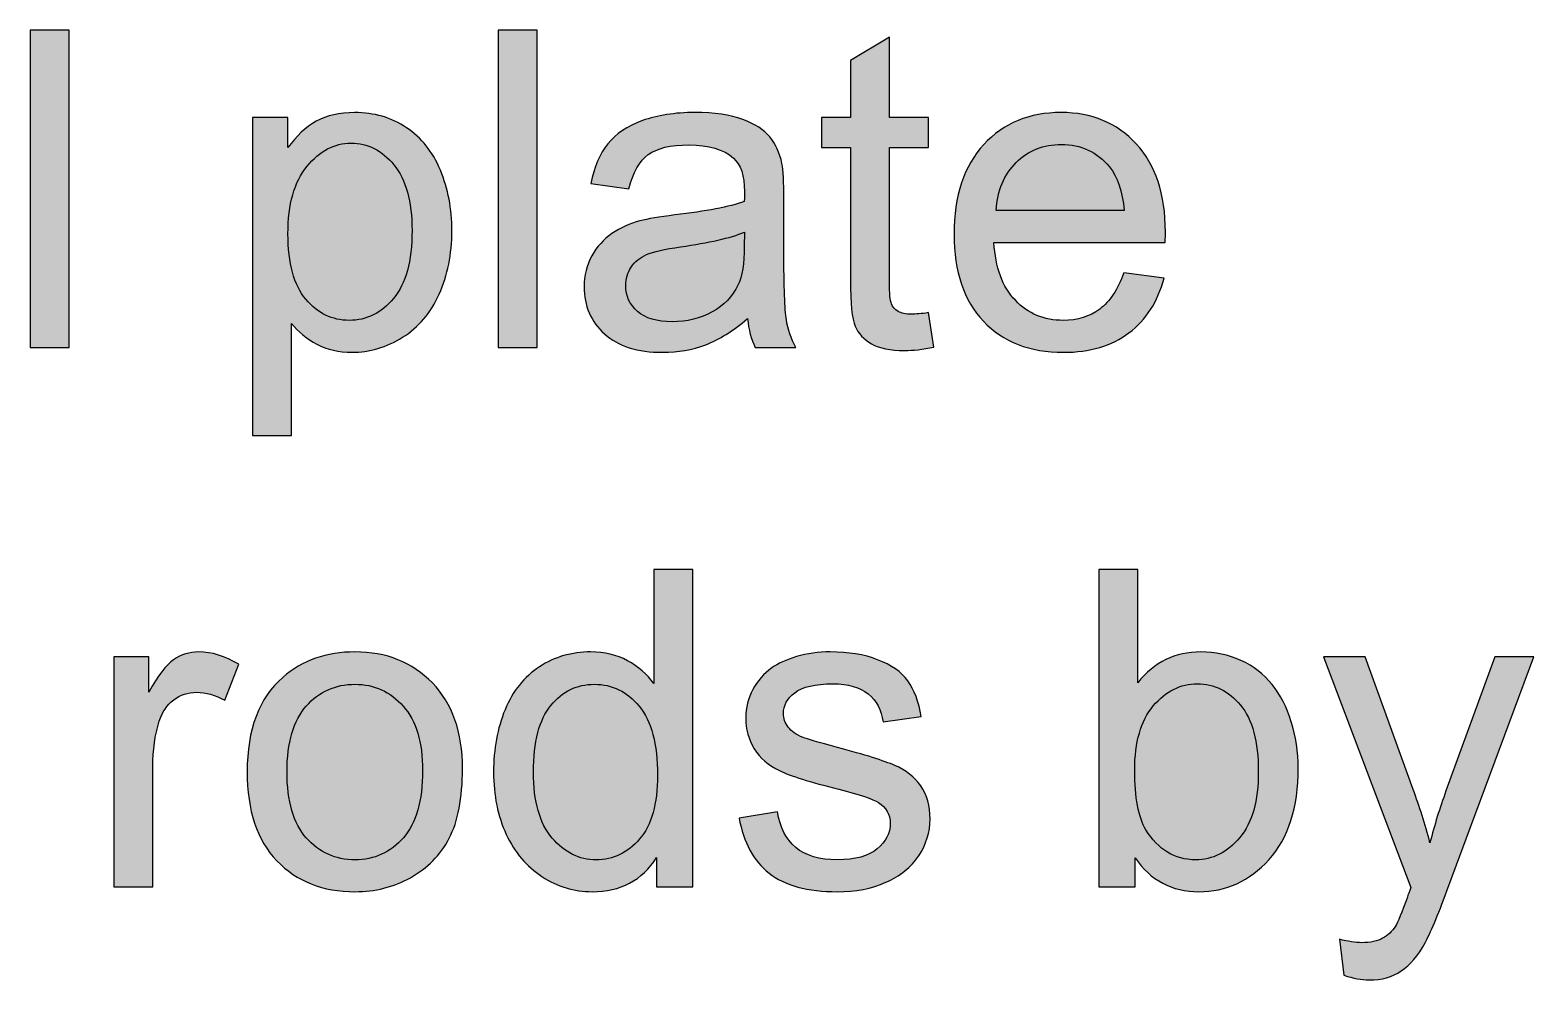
# Model space of a CAD drawing. Header units: inches. Extents: x -12.6 to 12.6, y -17.1 to 17.1.
# Drawn here: x 1.84 to 7.53, y -11.08 to -7.49 of the extents above; entities that cross this region are included whole.
import ezdxf

# ---------------------------------------------------------------- set-up
doc = ezdxf.new("R2010")
doc.units = ezdxf.units.IN
doc.header["$MEASUREMENT"] = 0
doc.layers.add('Layer 1', color=7, linetype='Continuous')

msp = doc.modelspace()

# ---------------------------------------------------------------- hatches: boundary and pattern name
at = {"layer": 'Layer 1', "true_color": 0x000000}
h = msp.add_hatch(color=18, dxfattribs=at)
edge = h.paths.add_edge_path()
edge.add_spline(control_points=[(1.8405, -8.6908), (1.8405, -8.6908), (1.8405, -7.4906), (1.8405, -7.4906), (1.8405, -7.4906), (1.988, -7.4906), (1.988, -7.4906), (1.988, -7.4906), (1.988, -8.6908), (1.988, -8.6908), (1.988, -8.6908), (1.8405, -8.6908), (1.8405, -8.6908)], knot_values=[0, 0, 0, 0, 0.25, 0.25, 0.25, 0.5, 0.5, 0.5, 0.75, 0.75, 0.75, 1, 1, 1, 1], degree=3, periodic=1)
h = msp.add_hatch(color=18, dxfattribs=at)
edge = h.paths.add_edge_path()
edge.add_spline(control_points=[(3.611, -8.6908), (3.611, -8.6908), (3.611, -7.4906), (3.611, -7.4906), (3.611, -7.4906), (3.7585, -7.4906), (3.7585, -7.4906), (3.7585, -7.4906), (3.7585, -8.6908), (3.7585, -8.6908), (3.7585, -8.6908), (3.611, -8.6908), (3.611, -8.6908)], knot_values=[0, 0, 0, 0, 0.25, 0.25, 0.25, 0.5, 0.5, 0.5, 0.75, 0.75, 0.75, 1, 1, 1, 1], degree=3, periodic=1)
h = msp.add_hatch(color=18, dxfattribs=at)
edge = h.paths.add_edge_path()
edge.add_spline(control_points=[(5.2392, -8.5593), (5.2392, -8.5593), (5.2594, -8.6894), (5.2594, -8.6894), (5.218, -8.6981), (5.1809, -8.7026), (5.1484, -8.7026), (5.0951, -8.7026), (5.0537, -8.6942), (5.0241, -8.6772), (4.9948, -8.6601), (4.9741, -8.638), (4.9621, -8.6104), (4.9501, -8.5827), (4.9442, -8.5246), (4.9442, -8.436), (4.9442, -8.436), (4.9442, -7.9348), (4.9442, -7.9348), (4.9442, -7.9348), (4.8353, -7.9348), (4.8353, -7.9348), (4.8353, -7.9348), (4.8353, -7.8208), (4.8353, -7.8208), (4.8353, -7.8208), (4.9442, -7.8208), (4.9442, -7.8208), (4.9442, -7.8208), (4.9442, -7.6057), (4.9442, -7.6057), (4.9442, -7.6057), (5.0917, -7.5171), (5.0917, -7.5171), (5.0917, -7.5171), (5.0917, -7.8208), (5.0917, -7.8208), (5.0917, -7.8208), (5.2392, -7.8208), (5.2392, -7.8208), (5.2392, -7.8208), (5.2392, -7.9348), (5.2392, -7.9348), (5.2392, -7.9348), (5.0917, -7.9348), (5.0917, -7.9348), (5.0917, -7.9348), (5.0917, -8.4444), (5.0917, -8.4444), (5.0917, -8.4866), (5.0942, -8.5137), (5.0996, -8.5257), (5.1046, -8.5377), (5.113, -8.5472), (5.1247, -8.5545), (5.1364, -8.5615), (5.1532, -8.5651), (5.175, -8.5651), (5.1912, -8.5651), (5.2127, -8.5632), (5.2392, -8.5593)], knot_values=[0, 0, 0, 0, 0.05, 0.05, 0.05, 0.1, 0.1, 0.1, 0.15, 0.15, 0.15, 0.2, 0.2, 0.2, 0.25, 0.25, 0.25, 0.3, 0.3, 0.3, 0.35, 0.35, 0.35, 0.4, 0.4, 0.4, 0.45, 0.45, 0.45, 0.5, 0.5, 0.5, 0.55, 0.55, 0.55, 0.6, 0.6, 0.6, 0.65, 0.65, 0.65, 0.7, 0.7, 0.7, 0.75, 0.75, 0.75, 0.8, 0.8, 0.8, 0.85, 0.85, 0.85, 0.9, 0.9, 0.9, 0.95, 0.95, 0.95, 1, 1, 1, 1], degree=3, periodic=1)
h = msp.add_hatch(color=18, dxfattribs=at)
edge = h.paths.add_edge_path()
edge.add_spline(control_points=[(2.682, -9.0244), (2.682, -9.0244), (2.682, -7.8208), (2.682, -7.8208), (2.682, -7.8208), (2.8161, -7.8208), (2.8161, -7.8208), (2.8161, -7.8208), (2.8161, -7.9351), (2.8161, -7.9351), (2.8477, -7.891), (2.8835, -7.8577), (2.9234, -7.8356), (2.9631, -7.8136), (3.0114, -7.8024), (3.0681, -7.8024), (3.1425, -7.8024), (3.2078, -7.8214), (3.2646, -7.8597), (3.3213, -7.8977), (3.364, -7.9516), (3.3931, -8.0209), (3.4218, -8.0904), (3.4364, -8.1664), (3.4364, -8.2494), (3.4364, -8.338), (3.4204, -8.4179), (3.3886, -8.4891), (3.3567, -8.5601), (3.3104, -8.6146), (3.2495, -8.6526), (3.1888, -8.6903), (3.1249, -8.7093), (3.0578, -8.7093), (3.0086, -8.7093), (2.9645, -8.6989), (2.9257, -8.6783), (2.8865, -8.6576), (2.8547, -8.6316), (2.8295, -8.6), (2.8295, -8.6), (2.8295, -9.0244), (2.8295, -9.0244), (2.8295, -9.0244), (2.682, -9.0244), (2.682, -9.0244)], knot_values=[0, 0, 0, 0, 0.066667, 0.066667, 0.066667, 0.133333, 0.133333, 0.133333, 0.2, 0.2, 0.2, 0.266667, 0.266667, 0.266667, 0.333333, 0.333333, 0.333333, 0.4, 0.4, 0.4, 0.466667, 0.466667, 0.466667, 0.533333, 0.533333, 0.533333, 0.6, 0.6, 0.6, 0.666667, 0.666667, 0.666667, 0.733333, 0.733333, 0.733333, 0.8, 0.8, 0.8, 0.866667, 0.866667, 0.866667, 0.933333, 0.933333, 0.933333, 1, 1, 1, 1], degree=3, periodic=1)
h = msp.add_hatch(color=18, dxfattribs=at)
edge = h.paths.add_edge_path()
edge.add_spline(control_points=[(4.555, -8.5819), (4.5003, -8.6285), (4.4475, -8.6612), (4.3969, -8.6805), (4.3463, -8.6998), (4.2921, -8.7093), (4.234, -8.7093), (4.1385, -8.7093), (4.065, -8.6861), (4.0136, -8.6394), (3.9622, -8.5931), (3.9365, -8.5335), (3.9365, -8.4612), (3.9365, -8.4187), (3.9463, -8.3799), (3.9655, -8.3447), (3.9851, -8.3095), (4.0105, -8.2815), (4.0418, -8.2603), (4.0734, -8.2391), (4.1086, -8.2229), (4.148, -8.212), (4.177, -8.2044), (4.2209, -8.1972), (4.2793, -8.1899), (4.3983, -8.1759), (4.4863, -8.1589), (4.5425, -8.1393), (4.543, -8.1192), (4.5433, -8.1064), (4.5433, -8.1011), (4.5433, -8.0413), (4.5293, -7.9991), (4.5014, -7.9745), (4.4637, -7.9413), (4.4075, -7.9248), (4.3332, -7.9248), (4.2636, -7.9248), (4.2122, -7.9371), (4.1793, -7.9614), (4.146, -7.9857), (4.1217, -8.0287), (4.1058, -8.0907), (4.1058, -8.0907), (3.9616, -8.0706), (3.9616, -8.0706), (3.9747, -8.0089), (3.9963, -7.9589), (4.0264, -7.9209), (4.0566, -7.8829), (4.1002, -7.8538), (4.1572, -7.8331), (4.2139, -7.8127), (4.2801, -7.8024), (4.355, -7.8024), (4.4293, -7.8024), (4.4899, -7.8111), (4.5366, -7.8287), (4.583, -7.8463), (4.6173, -7.8681), (4.6391, -7.8946), (4.6609, -7.9211), (4.6763, -7.9547), (4.6852, -7.9952), (4.69, -8.0203), (4.6925, -8.0656), (4.6925, -8.1307), (4.6925, -8.1307), (4.6925, -8.3262), (4.6925, -8.3262), (4.6925, -8.4629), (4.6956, -8.5492), (4.7017, -8.5858), (4.7076, -8.6224), (4.7199, -8.6573), (4.7378, -8.6908), (4.7378, -8.6908), (4.5835, -8.6908), (4.5835, -8.6908), (4.5687, -8.6598), (4.5592, -8.6235), (4.555, -8.5819)], knot_values=[0, 0, 0, 0, 0.037037, 0.037037, 0.037037, 0.074074, 0.074074, 0.074074, 0.111111, 0.111111, 0.111111, 0.148148, 0.148148, 0.148148, 0.185185, 0.185185, 0.185185, 0.222222, 0.222222, 0.222222, 0.259259, 0.259259, 0.259259, 0.296296, 0.296296, 0.296296, 0.333333, 0.333333, 0.333333, 0.37037, 0.37037, 0.37037, 0.407407, 0.407407, 0.407407, 0.444444, 0.444444, 0.444444, 0.481481, 0.481481, 0.481481, 0.518519, 0.518519, 0.518519, 0.555556, 0.555556, 0.555556, 0.592593, 0.592593, 0.592593, 0.62963, 0.62963, 0.62963, 0.666667, 0.666667, 0.666667, 0.703704, 0.703704, 0.703704, 0.740741, 0.740741, 0.740741, 0.777778, 0.777778, 0.777778, 0.814815, 0.814815, 0.814815, 0.851852, 0.851852, 0.851852, 0.888889, 0.888889, 0.888889, 0.925926, 0.925926, 0.925926, 0.962963, 0.962963, 0.962963, 1, 1, 1, 1], degree=3, periodic=1)
h = msp.add_hatch(color=18, dxfattribs=at)
edge = h.paths.add_edge_path()
edge.add_spline(control_points=[(5.9782, -8.4092), (5.9782, -8.4092), (6.1308, -8.4293), (6.1308, -8.4293), (6.107, -8.5179), (6.0626, -8.5869), (5.9978, -8.6358), (5.933, -8.6847), (5.8503, -8.7093), (5.7494, -8.7093), (5.6226, -8.7093), (5.522, -8.6702), (5.4477, -8.5919), (5.3734, -8.514), (5.3362, -8.4042), (5.3362, -8.2631), (5.3362, -8.1173), (5.3736, -8.0038), (5.4488, -7.9234), (5.5239, -7.8426), (5.6214, -7.8024), (5.7413, -7.8024), (5.8573, -7.8024), (5.952, -7.8418), (6.0254, -7.9209), (6.0989, -7.9999), (6.1358, -8.1111), (6.1358, -8.2544), (6.1358, -8.2631), (6.1355, -8.2762), (6.135, -8.2936), (6.135, -8.2936), (5.4871, -8.2936), (5.4871, -8.2936), (5.4927, -8.3888), (5.5195, -8.462), (5.5681, -8.5126), (5.6164, -8.5632), (5.677, -8.5886), (5.7494, -8.5886), (5.8033, -8.5886), (5.8494, -8.5743), (5.8874, -8.5458), (5.9257, -8.5173), (5.9559, -8.4718), (5.9782, -8.4092)], knot_values=[0, 0, 0, 0, 0.066667, 0.066667, 0.066667, 0.133333, 0.133333, 0.133333, 0.2, 0.2, 0.2, 0.266667, 0.266667, 0.266667, 0.333333, 0.333333, 0.333333, 0.4, 0.4, 0.4, 0.466667, 0.466667, 0.466667, 0.533333, 0.533333, 0.533333, 0.6, 0.6, 0.6, 0.666667, 0.666667, 0.666667, 0.733333, 0.733333, 0.733333, 0.8, 0.8, 0.8, 0.866667, 0.866667, 0.866667, 0.933333, 0.933333, 0.933333, 1, 1, 1, 1], degree=3, periodic=1)
h = msp.add_hatch(color=18, dxfattribs=at)
edge = h.paths.add_edge_path()
edge.add_spline(control_points=[(2.8161, -8.2611), (2.8161, -8.3726), (2.8388, -8.455), (2.8837, -8.5084), (2.929, -8.5618), (2.9838, -8.5886), (3.048, -8.5886), (3.1134, -8.5886), (3.1693, -8.5609), (3.2157, -8.5056), (3.2623, -8.4503), (3.2855, -8.3648), (3.2855, -8.2489), (3.2855, -8.1382), (3.2629, -8.0555), (3.2173, -8.0005), (3.1718, -7.9454), (3.1176, -7.9181), (3.0545, -7.9181), (2.9919, -7.9181), (2.9366, -7.9474), (2.8885, -8.0058), (2.8402, -8.0645), (2.8161, -8.1494), (2.8161, -8.2611)], knot_values=[0, 0, 0, 0, 0.125, 0.125, 0.125, 0.25, 0.25, 0.25, 0.375, 0.375, 0.375, 0.5, 0.5, 0.5, 0.625, 0.625, 0.625, 0.75, 0.75, 0.75, 0.875, 0.875, 0.875, 1, 1, 1, 1], degree=3, periodic=1)
h = msp.add_hatch(color=18, dxfattribs=at)
edge = h.paths.add_edge_path()
edge.add_spline(control_points=[(5.4954, -8.1729), (5.4954, -8.1729), (5.9799, -8.1729), (5.9799, -8.1729), (5.9735, -8.0997), (5.9548, -8.0449), (5.9243, -8.0083), (5.8776, -7.9516), (5.8167, -7.9231), (5.7421, -7.9231), (5.6745, -7.9231), (5.6178, -7.9457), (5.5717, -7.991), (5.5259, -8.0362), (5.5005, -8.0969), (5.4954, -8.1729)], knot_values=[0, 0, 0, 0, 0.2, 0.2, 0.2, 0.4, 0.4, 0.4, 0.6, 0.6, 0.6, 0.8, 0.8, 0.8, 1, 1, 1, 1], degree=3, periodic=1)
h = msp.add_hatch(color=18, dxfattribs=at)
edge = h.paths.add_edge_path()
edge.add_spline(control_points=[(4.5433, -8.255), (4.4897, -8.2768), (4.4092, -8.2952), (4.3019, -8.3103), (4.241, -8.319), (4.198, -8.3288), (4.1728, -8.3397), (4.1477, -8.3506), (4.1284, -8.3665), (4.1147, -8.3871), (4.101, -8.4081), (4.094, -8.4313), (4.094, -8.457), (4.094, -8.4958), (4.1089, -8.5285), (4.1387, -8.5545), (4.1686, -8.5805), (4.2122, -8.5936), (4.2695, -8.5936), (4.3262, -8.5936), (4.3768, -8.5813), (4.4212, -8.5565), (4.4654, -8.5319), (4.498, -8.4981), (4.5187, -8.4553), (4.5346, -8.4221), (4.5425, -8.3732), (4.5425, -8.3086), (4.5425, -8.3086), (4.5433, -8.255), (4.5433, -8.255)], knot_values=[0, 0, 0, 0, 0.1, 0.1, 0.1, 0.2, 0.2, 0.2, 0.3, 0.3, 0.3, 0.4, 0.4, 0.4, 0.5, 0.5, 0.5, 0.6, 0.6, 0.6, 0.7, 0.7, 0.7, 0.8, 0.8, 0.8, 0.9, 0.9, 0.9, 1, 1, 1, 1], degree=3, periodic=1)
h = msp.add_hatch(color=18, dxfattribs=at)
edge = h.paths.add_edge_path()
edge.add_spline(control_points=[(4.211, -10.7308), (4.211, -10.7308), (4.211, -10.6205), (4.211, -10.6205), (4.1559, -10.7063), (4.0749, -10.7493), (3.9679, -10.7493), (3.8986, -10.7493), (3.8349, -10.7303), (3.7771, -10.692), (3.719, -10.654), (3.674, -10.6006), (3.6419, -10.5325), (3.61, -10.464), (3.5941, -10.3855), (3.5941, -10.2967), (3.5941, -10.2101), (3.6086, -10.1316), (3.6374, -10.0609), (3.6664, -9.9905), (3.7098, -9.9363), (3.7676, -9.8988), (3.8251, -9.8611), (3.89, -9.8424), (3.9612, -9.8424), (4.0137, -9.8424), (4.0604, -9.8536), (4.1012, -9.8756), (4.142, -9.8977), (4.1752, -9.9268), (4.2009, -9.9623), (4.2009, -9.9623), (4.2009, -9.5306), (4.2009, -9.5306), (4.2009, -9.5306), (4.3484, -9.5306), (4.3484, -9.5306), (4.3484, -9.5306), (4.3484, -10.7308), (4.3484, -10.7308), (4.3484, -10.7308), (4.211, -10.7308), (4.211, -10.7308)], knot_values=[0, 0, 0, 0, 0.071429, 0.071429, 0.071429, 0.142857, 0.142857, 0.142857, 0.214286, 0.214286, 0.214286, 0.285714, 0.285714, 0.285714, 0.357143, 0.357143, 0.357143, 0.428571, 0.428571, 0.428571, 0.5, 0.5, 0.5, 0.571429, 0.571429, 0.571429, 0.642857, 0.642857, 0.642857, 0.714286, 0.714286, 0.714286, 0.785714, 0.785714, 0.785714, 0.857143, 0.857143, 0.857143, 0.928571, 0.928571, 0.928571, 1, 1, 1, 1], degree=3, periodic=1)
h = msp.add_hatch(color=18, dxfattribs=at)
edge = h.paths.add_edge_path()
edge.add_spline(control_points=[(6.0214, -10.7308), (6.0214, -10.7308), (5.8839, -10.7308), (5.8839, -10.7308), (5.8839, -10.7308), (5.8839, -9.5306), (5.8839, -9.5306), (5.8839, -9.5306), (6.0314, -9.5306), (6.0314, -9.5306), (6.0314, -9.5306), (6.0314, -9.9589), (6.0314, -9.9589), (6.0938, -9.8812), (6.1731, -9.8424), (6.2698, -9.8424), (6.3231, -9.8424), (6.374, -9.853), (6.4218, -9.8745), (6.4695, -9.896), (6.5086, -9.9265), (6.5396, -9.9653), (6.5704, -10.0044), (6.5947, -10.0514), (6.612, -10.1064), (6.6296, -10.1612), (6.6383, -10.2201), (6.6383, -10.2827), (6.6383, -10.4313), (6.6014, -10.5464), (6.5279, -10.6275), (6.4542, -10.7088), (6.3659, -10.7493), (6.2628, -10.7493), (6.1602, -10.7493), (6.0798, -10.7065), (6.0214, -10.6213), (6.0214, -10.6213), (6.0214, -10.7308), (6.0214, -10.7308)], knot_values=[0, 0, 0, 0, 0.076923, 0.076923, 0.076923, 0.153846, 0.153846, 0.153846, 0.230769, 0.230769, 0.230769, 0.307692, 0.307692, 0.307692, 0.384615, 0.384615, 0.384615, 0.461538, 0.461538, 0.461538, 0.538462, 0.538462, 0.538462, 0.615385, 0.615385, 0.615385, 0.692308, 0.692308, 0.692308, 0.769231, 0.769231, 0.769231, 0.846154, 0.846154, 0.846154, 0.923077, 0.923077, 0.923077, 1, 1, 1, 1], degree=3, periodic=1)
h = msp.add_hatch(color=18, dxfattribs=at)
edge = h.paths.add_edge_path()
edge.add_spline(control_points=[(2.1572, -10.7308), (2.1572, -10.7308), (2.1572, -9.8608), (2.1572, -9.8608), (2.1572, -9.8608), (2.2896, -9.8608), (2.2896, -9.8608), (2.2896, -9.8608), (2.2896, -9.9941), (2.2896, -9.9941), (2.3234, -9.9324), (2.3547, -9.8916), (2.3835, -9.872), (2.4123, -9.8522), (2.4439, -9.8424), (2.4782, -9.8424), (2.5279, -9.8424), (2.5785, -9.858), (2.6299, -9.8891), (2.6299, -9.8891), (2.5774, -10.0251), (2.5774, -10.0251), (2.5416, -10.005), (2.5059, -9.9949), (2.4701, -9.9949), (2.438, -9.9949), (2.4092, -10.0047), (2.3838, -10.024), (2.3584, -10.0433), (2.3402, -10.0701), (2.3293, -10.1045), (2.3128, -10.1567), (2.3047, -10.214), (2.3047, -10.2763), (2.3047, -10.2763), (2.3047, -10.7308), (2.3047, -10.7308), (2.3047, -10.7308), (2.1572, -10.7308), (2.1572, -10.7308)], knot_values=[0, 0, 0, 0, 0.076923, 0.076923, 0.076923, 0.153846, 0.153846, 0.153846, 0.230769, 0.230769, 0.230769, 0.307692, 0.307692, 0.307692, 0.384615, 0.384615, 0.384615, 0.461538, 0.461538, 0.461538, 0.538462, 0.538462, 0.538462, 0.615385, 0.615385, 0.615385, 0.692308, 0.692308, 0.692308, 0.769231, 0.769231, 0.769231, 0.846154, 0.846154, 0.846154, 0.923077, 0.923077, 0.923077, 1, 1, 1, 1], degree=3, periodic=1)
h = msp.add_hatch(color=18, dxfattribs=at)
edge = h.paths.add_edge_path()
edge.add_spline(control_points=[(2.6618, -10.2958), (2.6618, -10.1352), (2.7065, -10.0162), (2.7962, -9.9388), (2.8708, -9.8745), (2.9621, -9.8424), (3.0697, -9.8424), (3.189, -9.8424), (3.2868, -9.8815), (3.3628, -9.9597), (3.4385, -10.0377), (3.4765, -10.1458), (3.4765, -10.2835), (3.4765, -10.3953), (3.4597, -10.483), (3.4262, -10.547), (3.3926, -10.611), (3.3438, -10.6607), (3.2795, -10.6962), (3.2155, -10.7317), (3.1454, -10.7493), (3.0697, -10.7493), (2.9479, -10.7493), (2.8495, -10.7104), (2.7744, -10.6325), (2.6992, -10.5546), (2.6618, -10.4422), (2.6618, -10.2958)], knot_values=[0, 0, 0, 0, 0.111111, 0.111111, 0.111111, 0.222222, 0.222222, 0.222222, 0.333333, 0.333333, 0.333333, 0.444444, 0.444444, 0.444444, 0.555556, 0.555556, 0.555556, 0.666667, 0.666667, 0.666667, 0.777778, 0.777778, 0.777778, 0.888889, 0.888889, 0.888889, 1, 1, 1, 1], degree=3, periodic=1)
h = msp.add_hatch(color=18, dxfattribs=at)
edge = h.paths.add_edge_path()
edge.add_spline(control_points=[(4.523, -10.471), (4.523, -10.471), (4.6689, -10.4475), (4.6689, -10.4475), (4.677, -10.5059), (4.6999, -10.5506), (4.7373, -10.5819), (4.7748, -10.6129), (4.8273, -10.6286), (4.8943, -10.6286), (4.9622, -10.6286), (5.0125, -10.6149), (5.0455, -10.5872), (5.0782, -10.5599), (5.0947, -10.5274), (5.0947, -10.4903), (5.0947, -10.457), (5.0799, -10.4308), (5.0505, -10.4118), (5.0299, -10.3987), (4.9796, -10.3822), (4.8997, -10.3618), (4.7918, -10.3347), (4.7172, -10.3112), (4.6753, -10.2914), (4.6337, -10.2713), (4.6021, -10.2439), (4.5806, -10.2087), (4.5591, -10.1737), (4.5482, -10.1349), (4.5482, -10.0924), (4.5482, -10.0536), (4.5571, -10.0179), (4.5747, -9.9849), (4.5926, -9.9519), (4.6166, -9.9245), (4.6471, -9.9027), (4.67, -9.886), (4.7013, -9.8717), (4.7407, -9.86), (4.7804, -9.8483), (4.8225, -9.8424), (4.8678, -9.8424), (4.936, -9.8424), (4.9958, -9.8522), (5.0472, -9.872), (5.0989, -9.8916), (5.1369, -9.9184), (5.1614, -9.9519), (5.1857, -9.9857), (5.2028, -10.0307), (5.212, -10.0871), (5.212, -10.0871), (5.0678, -10.1073), (5.0678, -10.1073), (5.0614, -10.062), (5.0424, -10.0265), (5.0111, -10.0011), (4.9798, -9.9757), (4.9357, -9.9631), (4.8784, -9.9631), (4.8111, -9.9631), (4.7628, -9.9743), (4.734, -9.9966), (4.7052, -10.019), (4.6907, -10.0452), (4.6907, -10.0751), (4.6907, -10.0941), (4.6965, -10.1114), (4.7086, -10.1268), (4.7206, -10.1425), (4.7393, -10.1556), (4.765, -10.1659), (4.7798, -10.1715), (4.8228, -10.1841), (4.8949, -10.2036), (4.9988, -10.2313), (5.0715, -10.2542), (5.1128, -10.2718), (5.1542, -10.2894), (5.1866, -10.3154), (5.2101, -10.3489), (5.2338, -10.3827), (5.2455, -10.4246), (5.2455, -10.4749), (5.2455, -10.5238), (5.2313, -10.5699), (5.2025, -10.6132), (5.1737, -10.6565), (5.1324, -10.6901), (5.0785, -10.7138), (5.0243, -10.7375), (4.9631, -10.7493), (4.8949, -10.7493), (4.782, -10.7493), (4.6957, -10.7258), (4.6365, -10.6792), (4.5772, -10.6322), (4.5395, -10.5629), (4.523, -10.471)], knot_values=[0, 0, 0, 0, 0.030303, 0.030303, 0.030303, 0.060606, 0.060606, 0.060606, 0.090909, 0.090909, 0.090909, 0.121212, 0.121212, 0.121212, 0.151515, 0.151515, 0.151515, 0.181818, 0.181818, 0.181818, 0.212121, 0.212121, 0.212121, 0.242424, 0.242424, 0.242424, 0.272727, 0.272727, 0.272727, 0.30303, 0.30303, 0.30303, 0.333333, 0.333333, 0.333333, 0.363636, 0.363636, 0.363636, 0.393939, 0.393939, 0.393939, 0.424242, 0.424242, 0.424242, 0.454545, 0.454545, 0.454545, 0.484848, 0.484848, 0.484848, 0.515152, 0.515152, 0.515152, 0.545455, 0.545455, 0.545455, 0.575758, 0.575758, 0.575758, 0.606061, 0.606061, 0.606061, 0.636364, 0.636364, 0.636364, 0.666667, 0.666667, 0.666667, 0.69697, 0.69697, 0.69697, 0.727273, 0.727273, 0.727273, 0.757576, 0.757576, 0.757576, 0.787879, 0.787879, 0.787879, 0.818182, 0.818182, 0.818182, 0.848485, 0.848485, 0.848485, 0.878788, 0.878788, 0.878788, 0.909091, 0.909091, 0.909091, 0.939394, 0.939394, 0.939394, 0.969697, 0.969697, 0.969697, 1, 1, 1, 1], degree=3, periodic=1)
h = msp.add_hatch(color=18, dxfattribs=at)
edge = h.paths.add_edge_path()
edge.add_spline(control_points=[(6.8112, -11.0653), (6.8112, -11.0653), (6.7945, -10.9289), (6.7945, -10.9289), (6.8269, -10.9376), (6.8548, -10.9421), (6.8788, -10.9421), (6.9118, -10.9421), (6.9381, -10.9365), (6.9576, -10.9256), (6.9774, -10.9147), (6.9937, -10.8993), (7.0062, -10.8798), (7.0154, -10.8649), (7.0305, -10.8283), (7.0512, -10.7697), (7.054, -10.7616), (7.0582, -10.7496), (7.0643, -10.7336), (7.0643, -10.7336), (6.7341, -9.8608), (6.7341, -9.8608), (6.7341, -9.8608), (6.8917, -9.8608), (6.8917, -9.8608), (6.8917, -9.8608), (7.0733, -10.3632), (7.0733, -10.3632), (7.097, -10.4266), (7.118, -10.4936), (7.1367, -10.564), (7.1537, -10.4978), (7.1739, -10.4325), (7.1973, -10.3682), (7.1973, -10.3682), (7.3828, -9.8608), (7.3828, -9.8608), (7.3828, -9.8608), (7.5301, -9.8608), (7.5301, -9.8608), (7.5301, -9.8608), (7.2012, -10.7459), (7.2012, -10.7459), (7.1658, -10.8412), (7.1381, -10.9066), (7.1183, -10.9426), (7.092, -10.9909), (7.0618, -11.0264), (7.028, -11.0491), (6.9939, -11.0717), (6.9534, -11.0829), (6.9065, -11.0829), (6.878, -11.0829), (6.8461, -11.077), (6.8112, -11.0653)], knot_values=[0, 0, 0, 0, 0.055556, 0.055556, 0.055556, 0.111111, 0.111111, 0.111111, 0.166667, 0.166667, 0.166667, 0.222222, 0.222222, 0.222222, 0.277778, 0.277778, 0.277778, 0.333333, 0.333333, 0.333333, 0.388889, 0.388889, 0.388889, 0.444444, 0.444444, 0.444444, 0.5, 0.5, 0.5, 0.555556, 0.555556, 0.555556, 0.611111, 0.611111, 0.611111, 0.666667, 0.666667, 0.666667, 0.722222, 0.722222, 0.722222, 0.777778, 0.777778, 0.777778, 0.833333, 0.833333, 0.833333, 0.888889, 0.888889, 0.888889, 0.944444, 0.944444, 0.944444, 1, 1, 1, 1], degree=3, periodic=1)
h = msp.add_hatch(color=18, dxfattribs=at)
edge = h.paths.add_edge_path()
edge.add_spline(control_points=[(2.8126, -10.2961), (2.8126, -10.4073), (2.8369, -10.4906), (2.8856, -10.5456), (2.9345, -10.6009), (2.9956, -10.6286), (3.0697, -10.6286), (3.1429, -10.6286), (3.2038, -10.6009), (3.2527, -10.5453), (3.3013, -10.4897), (3.3256, -10.4051), (3.3256, -10.2914), (3.3256, -10.1841), (3.301, -10.1028), (3.2521, -10.0477), (3.2032, -9.9924), (3.1423, -9.9648), (3.0697, -9.9648), (2.9956, -9.9648), (2.9345, -9.9921), (2.8856, -10.0472), (2.8369, -10.1022), (2.8126, -10.1852), (2.8126, -10.2961)], knot_values=[0, 0, 0, 0, 0.125, 0.125, 0.125, 0.25, 0.25, 0.25, 0.375, 0.375, 0.375, 0.5, 0.5, 0.5, 0.625, 0.625, 0.625, 0.75, 0.75, 0.75, 0.875, 0.875, 0.875, 1, 1, 1, 1], degree=3, periodic=1)
h = msp.add_hatch(color=18, dxfattribs=at)
edge = h.paths.add_edge_path()
edge.add_spline(control_points=[(3.745, -10.297), (3.745, -10.4082), (3.7684, -10.4911), (3.8156, -10.5462), (3.8626, -10.6012), (3.9182, -10.6286), (3.9822, -10.6286), (4.0467, -10.6286), (4.1014, -10.6023), (4.1467, -10.5498), (4.1917, -10.4973), (4.2143, -10.4171), (4.2143, -10.3092), (4.2143, -10.1908), (4.1914, -10.1036), (4.1453, -10.048), (4.0995, -9.9924), (4.0428, -9.9648), (3.9754, -9.9648), (3.9098, -9.9648), (3.855, -9.9913), (3.8109, -10.0447), (3.767, -10.098), (3.745, -10.1821), (3.745, -10.297)], knot_values=[0, 0, 0, 0, 0.125, 0.125, 0.125, 0.25, 0.25, 0.25, 0.375, 0.375, 0.375, 0.5, 0.5, 0.5, 0.625, 0.625, 0.625, 0.75, 0.75, 0.75, 0.875, 0.875, 0.875, 1, 1, 1, 1], degree=3, periodic=1)
h = msp.add_hatch(color=18, dxfattribs=at)
edge = h.paths.add_edge_path()
edge.add_spline(control_points=[(6.0197, -10.2894), (6.0197, -10.3933), (6.034, -10.4685), (6.0622, -10.5149), (6.1086, -10.5906), (6.1711, -10.6286), (6.2502, -10.6286), (6.3147, -10.6286), (6.3703, -10.6006), (6.417, -10.5448), (6.4639, -10.4889), (6.4874, -10.4056), (6.4874, -10.295), (6.4874, -10.1816), (6.4651, -10.098), (6.4201, -10.0441), (6.3751, -9.9902), (6.3206, -9.9631), (6.2569, -9.9631), (6.1924, -9.9631), (6.1368, -9.991), (6.0901, -10.0469), (6.0432, -10.1028), (6.0197, -10.1835), (6.0197, -10.2894)], knot_values=[0, 0, 0, 0, 0.125, 0.125, 0.125, 0.25, 0.25, 0.25, 0.375, 0.375, 0.375, 0.5, 0.5, 0.5, 0.625, 0.625, 0.625, 0.75, 0.75, 0.75, 0.875, 0.875, 0.875, 1, 1, 1, 1], degree=3, periodic=1)

# ---------------------------------------------------------------- linework, layer by layer
at = {"layer": 'Layer 1'}
for points, knots in [([(1.8405, -8.6908), (1.8405, -8.6908), (1.8405, -7.4906), (1.8405, -7.4906), (1.8405, -7.4906), (1.988, -7.4906), (1.988, -7.4906), (1.988, -7.4906), (1.988, -8.6908), (1.988, -8.6908), (1.988, -8.6908), (1.8405, -8.6908), (1.8405, -8.6908)], [0, 0, 0, 0, 0.25, 0.25, 0.25, 0.5, 0.5, 0.5, 0.75, 0.75, 0.75, 1, 1, 1, 1]), ([(3.611, -8.6908), (3.611, -8.6908), (3.611, -7.4906), (3.611, -7.4906), (3.611, -7.4906), (3.7585, -7.4906), (3.7585, -7.4906), (3.7585, -7.4906), (3.7585, -8.6908), (3.7585, -8.6908), (3.7585, -8.6908), (3.611, -8.6908), (3.611, -8.6908)], [0, 0, 0, 0, 0.25, 0.25, 0.25, 0.5, 0.5, 0.5, 0.75, 0.75, 0.75, 1, 1, 1, 1]), ([(5.2392, -8.5593), (5.2392, -8.5593), (5.2594, -8.6894), (5.2594, -8.6894), (5.218, -8.6981), (5.1809, -8.7026), (5.1484, -8.7026), (5.0951, -8.7026), (5.0537, -8.6942), (5.0241, -8.6772), (4.9948, -8.6601), (4.9741, -8.638), (4.9621, -8.6104), (4.9501, -8.5827), (4.9442, -8.5246), (4.9442, -8.436), (4.9442, -8.436), (4.9442, -7.9348), (4.9442, -7.9348), (4.9442, -7.9348), (4.8353, -7.9348), (4.8353, -7.9348), (4.8353, -7.9348), (4.8353, -7.8208), (4.8353, -7.8208), (4.8353, -7.8208), (4.9442, -7.8208), (4.9442, -7.8208), (4.9442, -7.8208), (4.9442, -7.6057), (4.9442, -7.6057), (4.9442, -7.6057), (5.0917, -7.5171), (5.0917, -7.5171), (5.0917, -7.5171), (5.0917, -7.8208), (5.0917, -7.8208), (5.0917, -7.8208), (5.2392, -7.8208), (5.2392, -7.8208), (5.2392, -7.8208), (5.2392, -7.9348), (5.2392, -7.9348), (5.2392, -7.9348), (5.0917, -7.9348), (5.0917, -7.9348), (5.0917, -7.9348), (5.0917, -8.4444), (5.0917, -8.4444), (5.0917, -8.4866), (5.0942, -8.5137), (5.0996, -8.5257), (5.1046, -8.5377), (5.113, -8.5472), (5.1247, -8.5545), (5.1364, -8.5615), (5.1532, -8.5651), (5.175, -8.5651), (5.1912, -8.5651), (5.2127, -8.5632), (5.2392, -8.5593)], [0, 0, 0, 0, 0.05, 0.05, 0.05, 0.1, 0.1, 0.1, 0.15, 0.15, 0.15, 0.2, 0.2, 0.2, 0.25, 0.25, 0.25, 0.3, 0.3, 0.3, 0.35, 0.35, 0.35, 0.4, 0.4, 0.4, 0.45, 0.45, 0.45, 0.5, 0.5, 0.5, 0.55, 0.55, 0.55, 0.6, 0.6, 0.6, 0.65, 0.65, 0.65, 0.7, 0.7, 0.7, 0.75, 0.75, 0.75, 0.8, 0.8, 0.8, 0.85, 0.85, 0.85, 0.9, 0.9, 0.9, 0.95, 0.95, 0.95, 1, 1, 1, 1]), ([(2.682, -9.0244), (2.682, -9.0244), (2.682, -7.8208), (2.682, -7.8208), (2.682, -7.8208), (2.8161, -7.8208), (2.8161, -7.8208), (2.8161, -7.8208), (2.8161, -7.9351), (2.8161, -7.9351), (2.8477, -7.891), (2.8835, -7.8577), (2.9234, -7.8356), (2.9631, -7.8136), (3.0114, -7.8024), (3.0681, -7.8024), (3.1425, -7.8024), (3.2078, -7.8214), (3.2646, -7.8597), (3.3213, -7.8977), (3.364, -7.9516), (3.3931, -8.0209), (3.4218, -8.0904), (3.4364, -8.1664), (3.4364, -8.2494), (3.4364, -8.338), (3.4204, -8.4179), (3.3886, -8.4891), (3.3567, -8.5601), (3.3104, -8.6146), (3.2495, -8.6526), (3.1888, -8.6903), (3.1249, -8.7093), (3.0578, -8.7093), (3.0086, -8.7093), (2.9645, -8.6989), (2.9257, -8.6783), (2.8865, -8.6576), (2.8547, -8.6316), (2.8295, -8.6), (2.8295, -8.6), (2.8295, -9.0244), (2.8295, -9.0244), (2.8295, -9.0244), (2.682, -9.0244), (2.682, -9.0244)], [0, 0, 0, 0, 0.066667, 0.066667, 0.066667, 0.133333, 0.133333, 0.133333, 0.2, 0.2, 0.2, 0.266667, 0.266667, 0.266667, 0.333333, 0.333333, 0.333333, 0.4, 0.4, 0.4, 0.466667, 0.466667, 0.466667, 0.533333, 0.533333, 0.533333, 0.6, 0.6, 0.6, 0.666667, 0.666667, 0.666667, 0.733333, 0.733333, 0.733333, 0.8, 0.8, 0.8, 0.866667, 0.866667, 0.866667, 0.933333, 0.933333, 0.933333, 1, 1, 1, 1]), ([(4.555, -8.5819), (4.5003, -8.6285), (4.4475, -8.6612), (4.3969, -8.6805), (4.3463, -8.6998), (4.2921, -8.7093), (4.234, -8.7093), (4.1385, -8.7093), (4.065, -8.6861), (4.0136, -8.6394), (3.9622, -8.5931), (3.9365, -8.5335), (3.9365, -8.4612), (3.9365, -8.4187), (3.9463, -8.3799), (3.9655, -8.3447), (3.9851, -8.3095), (4.0105, -8.2815), (4.0418, -8.2603), (4.0734, -8.2391), (4.1086, -8.2229), (4.148, -8.212), (4.177, -8.2044), (4.2209, -8.1972), (4.2793, -8.1899), (4.3983, -8.1759), (4.4863, -8.1589), (4.5425, -8.1393), (4.543, -8.1192), (4.5433, -8.1064), (4.5433, -8.1011), (4.5433, -8.0413), (4.5293, -7.9991), (4.5014, -7.9745), (4.4637, -7.9413), (4.4075, -7.9248), (4.3332, -7.9248), (4.2636, -7.9248), (4.2122, -7.9371), (4.1793, -7.9614), (4.146, -7.9857), (4.1217, -8.0287), (4.1058, -8.0907), (4.1058, -8.0907), (3.9616, -8.0706), (3.9616, -8.0706), (3.9747, -8.0089), (3.9963, -7.9589), (4.0264, -7.9209), (4.0566, -7.8829), (4.1002, -7.8538), (4.1572, -7.8331), (4.2139, -7.8127), (4.2801, -7.8024), (4.355, -7.8024), (4.4293, -7.8024), (4.4899, -7.8111), (4.5366, -7.8287), (4.583, -7.8463), (4.6173, -7.8681), (4.6391, -7.8946), (4.6609, -7.9211), (4.6763, -7.9547), (4.6852, -7.9952), (4.69, -8.0203), (4.6925, -8.0656), (4.6925, -8.1307), (4.6925, -8.1307), (4.6925, -8.3262), (4.6925, -8.3262), (4.6925, -8.4629), (4.6956, -8.5492), (4.7017, -8.5858), (4.7076, -8.6224), (4.7199, -8.6573), (4.7378, -8.6908), (4.7378, -8.6908), (4.5835, -8.6908), (4.5835, -8.6908), (4.5687, -8.6598), (4.5592, -8.6235), (4.555, -8.5819)], [0, 0, 0, 0, 0.037037, 0.037037, 0.037037, 0.074074, 0.074074, 0.074074, 0.111111, 0.111111, 0.111111, 0.148148, 0.148148, 0.148148, 0.185185, 0.185185, 0.185185, 0.222222, 0.222222, 0.222222, 0.259259, 0.259259, 0.259259, 0.296296, 0.296296, 0.296296, 0.333333, 0.333333, 0.333333, 0.37037, 0.37037, 0.37037, 0.407407, 0.407407, 0.407407, 0.444444, 0.444444, 0.444444, 0.481481, 0.481481, 0.481481, 0.518519, 0.518519, 0.518519, 0.555556, 0.555556, 0.555556, 0.592593, 0.592593, 0.592593, 0.62963, 0.62963, 0.62963, 0.666667, 0.666667, 0.666667, 0.703704, 0.703704, 0.703704, 0.740741, 0.740741, 0.740741, 0.777778, 0.777778, 0.777778, 0.814815, 0.814815, 0.814815, 0.851852, 0.851852, 0.851852, 0.888889, 0.888889, 0.888889, 0.925926, 0.925926, 0.925926, 0.962963, 0.962963, 0.962963, 1, 1, 1, 1]), ([(5.9782, -8.4092), (5.9782, -8.4092), (6.1308, -8.4293), (6.1308, -8.4293), (6.107, -8.5179), (6.0626, -8.5869), (5.9978, -8.6358), (5.933, -8.6847), (5.8503, -8.7093), (5.7494, -8.7093), (5.6226, -8.7093), (5.522, -8.6702), (5.4477, -8.5919), (5.3734, -8.514), (5.3362, -8.4042), (5.3362, -8.2631), (5.3362, -8.1173), (5.3736, -8.0038), (5.4488, -7.9234), (5.5239, -7.8426), (5.6214, -7.8024), (5.7413, -7.8024), (5.8573, -7.8024), (5.952, -7.8418), (6.0254, -7.9209), (6.0989, -7.9999), (6.1358, -8.1111), (6.1358, -8.2544), (6.1358, -8.2631), (6.1355, -8.2762), (6.135, -8.2936), (6.135, -8.2936), (5.4871, -8.2936), (5.4871, -8.2936), (5.4927, -8.3888), (5.5195, -8.462), (5.5681, -8.5126), (5.6164, -8.5632), (5.677, -8.5886), (5.7494, -8.5886), (5.8033, -8.5886), (5.8494, -8.5743), (5.8874, -8.5458), (5.9257, -8.5173), (5.9559, -8.4718), (5.9782, -8.4092)], [0, 0, 0, 0, 0.066667, 0.066667, 0.066667, 0.133333, 0.133333, 0.133333, 0.2, 0.2, 0.2, 0.266667, 0.266667, 0.266667, 0.333333, 0.333333, 0.333333, 0.4, 0.4, 0.4, 0.466667, 0.466667, 0.466667, 0.533333, 0.533333, 0.533333, 0.6, 0.6, 0.6, 0.666667, 0.666667, 0.666667, 0.733333, 0.733333, 0.733333, 0.8, 0.8, 0.8, 0.866667, 0.866667, 0.866667, 0.933333, 0.933333, 0.933333, 1, 1, 1, 1]), ([(2.8161, -8.2611), (2.8161, -8.3726), (2.8388, -8.455), (2.8837, -8.5084), (2.929, -8.5618), (2.9838, -8.5886), (3.048, -8.5886), (3.1134, -8.5886), (3.1693, -8.5609), (3.2157, -8.5056), (3.2623, -8.4503), (3.2855, -8.3648), (3.2855, -8.2489), (3.2855, -8.1382), (3.2629, -8.0555), (3.2173, -8.0005), (3.1718, -7.9454), (3.1176, -7.9181), (3.0545, -7.9181), (2.9919, -7.9181), (2.9366, -7.9474), (2.8885, -8.0058), (2.8402, -8.0645), (2.8161, -8.1494), (2.8161, -8.2611)], [0, 0, 0, 0, 0.125, 0.125, 0.125, 0.25, 0.25, 0.25, 0.375, 0.375, 0.375, 0.5, 0.5, 0.5, 0.625, 0.625, 0.625, 0.75, 0.75, 0.75, 0.875, 0.875, 0.875, 1, 1, 1, 1]), ([(5.4954, -8.1729), (5.4954, -8.1729), (5.9799, -8.1729), (5.9799, -8.1729), (5.9735, -8.0997), (5.9548, -8.0449), (5.9243, -8.0083), (5.8776, -7.9516), (5.8167, -7.9231), (5.7421, -7.9231), (5.6745, -7.9231), (5.6178, -7.9457), (5.5717, -7.991), (5.5259, -8.0362), (5.5005, -8.0969), (5.4954, -8.1729)], [0, 0, 0, 0, 0.2, 0.2, 0.2, 0.4, 0.4, 0.4, 0.6, 0.6, 0.6, 0.8, 0.8, 0.8, 1, 1, 1, 1]), ([(4.5433, -8.255), (4.4897, -8.2768), (4.4092, -8.2952), (4.3019, -8.3103), (4.241, -8.319), (4.198, -8.3288), (4.1728, -8.3397), (4.1477, -8.3506), (4.1284, -8.3665), (4.1147, -8.3871), (4.101, -8.4081), (4.094, -8.4313), (4.094, -8.457), (4.094, -8.4958), (4.1089, -8.5285), (4.1387, -8.5545), (4.1686, -8.5805), (4.2122, -8.5936), (4.2695, -8.5936), (4.3262, -8.5936), (4.3768, -8.5813), (4.4212, -8.5565), (4.4654, -8.5319), (4.498, -8.4981), (4.5187, -8.4553), (4.5346, -8.4221), (4.5425, -8.3732), (4.5425, -8.3086), (4.5425, -8.3086), (4.5433, -8.255), (4.5433, -8.255)], [0, 0, 0, 0, 0.1, 0.1, 0.1, 0.2, 0.2, 0.2, 0.3, 0.3, 0.3, 0.4, 0.4, 0.4, 0.5, 0.5, 0.5, 0.6, 0.6, 0.6, 0.7, 0.7, 0.7, 0.8, 0.8, 0.8, 0.9, 0.9, 0.9, 1, 1, 1, 1]), ([(4.211, -10.7308), (4.211, -10.7308), (4.211, -10.6205), (4.211, -10.6205), (4.1559, -10.7063), (4.0749, -10.7493), (3.9679, -10.7493), (3.8986, -10.7493), (3.8349, -10.7303), (3.7771, -10.692), (3.719, -10.654), (3.674, -10.6006), (3.6419, -10.5325), (3.61, -10.464), (3.5941, -10.3855), (3.5941, -10.2967), (3.5941, -10.2101), (3.6086, -10.1316), (3.6374, -10.0609), (3.6664, -9.9905), (3.7098, -9.9363), (3.7676, -9.8988), (3.8251, -9.8611), (3.89, -9.8424), (3.9612, -9.8424), (4.0137, -9.8424), (4.0604, -9.8536), (4.1012, -9.8756), (4.142, -9.8977), (4.1752, -9.9268), (4.2009, -9.9623), (4.2009, -9.9623), (4.2009, -9.5306), (4.2009, -9.5306), (4.2009, -9.5306), (4.3484, -9.5306), (4.3484, -9.5306), (4.3484, -9.5306), (4.3484, -10.7308), (4.3484, -10.7308), (4.3484, -10.7308), (4.211, -10.7308), (4.211, -10.7308)], [0, 0, 0, 0, 0.071429, 0.071429, 0.071429, 0.142857, 0.142857, 0.142857, 0.214286, 0.214286, 0.214286, 0.285714, 0.285714, 0.285714, 0.357143, 0.357143, 0.357143, 0.428571, 0.428571, 0.428571, 0.5, 0.5, 0.5, 0.571429, 0.571429, 0.571429, 0.642857, 0.642857, 0.642857, 0.714286, 0.714286, 0.714286, 0.785714, 0.785714, 0.785714, 0.857143, 0.857143, 0.857143, 0.928571, 0.928571, 0.928571, 1, 1, 1, 1]), ([(6.0214, -10.7308), (6.0214, -10.7308), (5.8839, -10.7308), (5.8839, -10.7308), (5.8839, -10.7308), (5.8839, -9.5306), (5.8839, -9.5306), (5.8839, -9.5306), (6.0314, -9.5306), (6.0314, -9.5306), (6.0314, -9.5306), (6.0314, -9.9589), (6.0314, -9.9589), (6.0938, -9.8812), (6.1731, -9.8424), (6.2698, -9.8424), (6.3231, -9.8424), (6.374, -9.853), (6.4218, -9.8745), (6.4695, -9.896), (6.5086, -9.9265), (6.5396, -9.9653), (6.5704, -10.0044), (6.5947, -10.0514), (6.612, -10.1064), (6.6296, -10.1612), (6.6383, -10.2201), (6.6383, -10.2827), (6.6383, -10.4313), (6.6014, -10.5464), (6.5279, -10.6275), (6.4542, -10.7088), (6.3659, -10.7493), (6.2628, -10.7493), (6.1602, -10.7493), (6.0798, -10.7065), (6.0214, -10.6213), (6.0214, -10.6213), (6.0214, -10.7308), (6.0214, -10.7308)], [0, 0, 0, 0, 0.076923, 0.076923, 0.076923, 0.153846, 0.153846, 0.153846, 0.230769, 0.230769, 0.230769, 0.307692, 0.307692, 0.307692, 0.384615, 0.384615, 0.384615, 0.461538, 0.461538, 0.461538, 0.538462, 0.538462, 0.538462, 0.615385, 0.615385, 0.615385, 0.692308, 0.692308, 0.692308, 0.769231, 0.769231, 0.769231, 0.846154, 0.846154, 0.846154, 0.923077, 0.923077, 0.923077, 1, 1, 1, 1]), ([(2.1572, -10.7308), (2.1572, -10.7308), (2.1572, -9.8608), (2.1572, -9.8608), (2.1572, -9.8608), (2.2896, -9.8608), (2.2896, -9.8608), (2.2896, -9.8608), (2.2896, -9.9941), (2.2896, -9.9941), (2.3234, -9.9324), (2.3547, -9.8916), (2.3835, -9.872), (2.4123, -9.8522), (2.4439, -9.8424), (2.4782, -9.8424), (2.5279, -9.8424), (2.5785, -9.858), (2.6299, -9.8891), (2.6299, -9.8891), (2.5774, -10.0251), (2.5774, -10.0251), (2.5416, -10.005), (2.5059, -9.9949), (2.4701, -9.9949), (2.438, -9.9949), (2.4092, -10.0047), (2.3838, -10.024), (2.3584, -10.0433), (2.3402, -10.0701), (2.3293, -10.1045), (2.3128, -10.1567), (2.3047, -10.214), (2.3047, -10.2763), (2.3047, -10.2763), (2.3047, -10.7308), (2.3047, -10.7308), (2.3047, -10.7308), (2.1572, -10.7308), (2.1572, -10.7308)], [0, 0, 0, 0, 0.076923, 0.076923, 0.076923, 0.153846, 0.153846, 0.153846, 0.230769, 0.230769, 0.230769, 0.307692, 0.307692, 0.307692, 0.384615, 0.384615, 0.384615, 0.461538, 0.461538, 0.461538, 0.538462, 0.538462, 0.538462, 0.615385, 0.615385, 0.615385, 0.692308, 0.692308, 0.692308, 0.769231, 0.769231, 0.769231, 0.846154, 0.846154, 0.846154, 0.923077, 0.923077, 0.923077, 1, 1, 1, 1]), ([(2.6618, -10.2958), (2.6618, -10.1352), (2.7065, -10.0162), (2.7962, -9.9388), (2.8708, -9.8745), (2.9621, -9.8424), (3.0697, -9.8424), (3.189, -9.8424), (3.2868, -9.8815), (3.3628, -9.9597), (3.4385, -10.0377), (3.4765, -10.1458), (3.4765, -10.2835), (3.4765, -10.3953), (3.4597, -10.483), (3.4262, -10.547), (3.3926, -10.611), (3.3438, -10.6607), (3.2795, -10.6962), (3.2155, -10.7317), (3.1454, -10.7493), (3.0697, -10.7493), (2.9479, -10.7493), (2.8495, -10.7104), (2.7744, -10.6325), (2.6992, -10.5546), (2.6618, -10.4422), (2.6618, -10.2958)], [0, 0, 0, 0, 0.111111, 0.111111, 0.111111, 0.222222, 0.222222, 0.222222, 0.333333, 0.333333, 0.333333, 0.444444, 0.444444, 0.444444, 0.555556, 0.555556, 0.555556, 0.666667, 0.666667, 0.666667, 0.777778, 0.777778, 0.777778, 0.888889, 0.888889, 0.888889, 1, 1, 1, 1]), ([(4.523, -10.471), (4.523, -10.471), (4.6689, -10.4475), (4.6689, -10.4475), (4.677, -10.5059), (4.6999, -10.5506), (4.7373, -10.5819), (4.7748, -10.6129), (4.8273, -10.6286), (4.8943, -10.6286), (4.9622, -10.6286), (5.0125, -10.6149), (5.0455, -10.5872), (5.0782, -10.5599), (5.0947, -10.5274), (5.0947, -10.4903), (5.0947, -10.457), (5.0799, -10.4308), (5.0505, -10.4118), (5.0299, -10.3987), (4.9796, -10.3822), (4.8997, -10.3618), (4.7918, -10.3347), (4.7172, -10.3112), (4.6753, -10.2914), (4.6337, -10.2713), (4.6021, -10.2439), (4.5806, -10.2087), (4.5591, -10.1737), (4.5482, -10.1349), (4.5482, -10.0924), (4.5482, -10.0536), (4.5571, -10.0179), (4.5747, -9.9849), (4.5926, -9.9519), (4.6166, -9.9245), (4.6471, -9.9027), (4.67, -9.886), (4.7013, -9.8717), (4.7407, -9.86), (4.7804, -9.8483), (4.8225, -9.8424), (4.8678, -9.8424), (4.936, -9.8424), (4.9958, -9.8522), (5.0472, -9.872), (5.0989, -9.8916), (5.1369, -9.9184), (5.1614, -9.9519), (5.1857, -9.9857), (5.2028, -10.0307), (5.212, -10.0871), (5.212, -10.0871), (5.0678, -10.1073), (5.0678, -10.1073), (5.0614, -10.062), (5.0424, -10.0265), (5.0111, -10.0011), (4.9798, -9.9757), (4.9357, -9.9631), (4.8784, -9.9631), (4.8111, -9.9631), (4.7628, -9.9743), (4.734, -9.9966), (4.7052, -10.019), (4.6907, -10.0452), (4.6907, -10.0751), (4.6907, -10.0941), (4.6965, -10.1114), (4.7086, -10.1268), (4.7206, -10.1425), (4.7393, -10.1556), (4.765, -10.1659), (4.7798, -10.1715), (4.8228, -10.1841), (4.8949, -10.2036), (4.9988, -10.2313), (5.0715, -10.2542), (5.1128, -10.2718), (5.1542, -10.2894), (5.1866, -10.3154), (5.2101, -10.3489), (5.2338, -10.3827), (5.2455, -10.4246), (5.2455, -10.4749), (5.2455, -10.5238), (5.2313, -10.5699), (5.2025, -10.6132), (5.1737, -10.6565), (5.1324, -10.6901), (5.0785, -10.7138), (5.0243, -10.7375), (4.9631, -10.7493), (4.8949, -10.7493), (4.782, -10.7493), (4.6957, -10.7258), (4.6365, -10.6792), (4.5772, -10.6322), (4.5395, -10.5629), (4.523, -10.471)], [0, 0, 0, 0, 0.030303, 0.030303, 0.030303, 0.060606, 0.060606, 0.060606, 0.090909, 0.090909, 0.090909, 0.121212, 0.121212, 0.121212, 0.151515, 0.151515, 0.151515, 0.181818, 0.181818, 0.181818, 0.212121, 0.212121, 0.212121, 0.242424, 0.242424, 0.242424, 0.272727, 0.272727, 0.272727, 0.30303, 0.30303, 0.30303, 0.333333, 0.333333, 0.333333, 0.363636, 0.363636, 0.363636, 0.393939, 0.393939, 0.393939, 0.424242, 0.424242, 0.424242, 0.454545, 0.454545, 0.454545, 0.484848, 0.484848, 0.484848, 0.515152, 0.515152, 0.515152, 0.545455, 0.545455, 0.545455, 0.575758, 0.575758, 0.575758, 0.606061, 0.606061, 0.606061, 0.636364, 0.636364, 0.636364, 0.666667, 0.666667, 0.666667, 0.69697, 0.69697, 0.69697, 0.727273, 0.727273, 0.727273, 0.757576, 0.757576, 0.757576, 0.787879, 0.787879, 0.787879, 0.818182, 0.818182, 0.818182, 0.848485, 0.848485, 0.848485, 0.878788, 0.878788, 0.878788, 0.909091, 0.909091, 0.909091, 0.939394, 0.939394, 0.939394, 0.969697, 0.969697, 0.969697, 1, 1, 1, 1]), ([(6.8112, -11.0653), (6.8112, -11.0653), (6.7945, -10.9289), (6.7945, -10.9289), (6.8269, -10.9376), (6.8548, -10.9421), (6.8788, -10.9421), (6.9118, -10.9421), (6.9381, -10.9365), (6.9576, -10.9256), (6.9774, -10.9147), (6.9937, -10.8993), (7.0062, -10.8798), (7.0154, -10.8649), (7.0305, -10.8283), (7.0512, -10.7697), (7.054, -10.7616), (7.0582, -10.7496), (7.0643, -10.7336), (7.0643, -10.7336), (6.7341, -9.8608), (6.7341, -9.8608), (6.7341, -9.8608), (6.8917, -9.8608), (6.8917, -9.8608), (6.8917, -9.8608), (7.0733, -10.3632), (7.0733, -10.3632), (7.097, -10.4266), (7.118, -10.4936), (7.1367, -10.564), (7.1537, -10.4978), (7.1739, -10.4325), (7.1973, -10.3682), (7.1973, -10.3682), (7.3828, -9.8608), (7.3828, -9.8608), (7.3828, -9.8608), (7.5301, -9.8608), (7.5301, -9.8608), (7.5301, -9.8608), (7.2012, -10.7459), (7.2012, -10.7459), (7.1658, -10.8412), (7.1381, -10.9066), (7.1183, -10.9426), (7.092, -10.9909), (7.0618, -11.0264), (7.028, -11.0491), (6.9939, -11.0717), (6.9534, -11.0829), (6.9065, -11.0829), (6.878, -11.0829), (6.8461, -11.077), (6.8112, -11.0653)], [0, 0, 0, 0, 0.055556, 0.055556, 0.055556, 0.111111, 0.111111, 0.111111, 0.166667, 0.166667, 0.166667, 0.222222, 0.222222, 0.222222, 0.277778, 0.277778, 0.277778, 0.333333, 0.333333, 0.333333, 0.388889, 0.388889, 0.388889, 0.444444, 0.444444, 0.444444, 0.5, 0.5, 0.5, 0.555556, 0.555556, 0.555556, 0.611111, 0.611111, 0.611111, 0.666667, 0.666667, 0.666667, 0.722222, 0.722222, 0.722222, 0.777778, 0.777778, 0.777778, 0.833333, 0.833333, 0.833333, 0.888889, 0.888889, 0.888889, 0.944444, 0.944444, 0.944444, 1, 1, 1, 1]), ([(2.8126, -10.2961), (2.8126, -10.4073), (2.8369, -10.4906), (2.8856, -10.5456), (2.9345, -10.6009), (2.9956, -10.6286), (3.0697, -10.6286), (3.1429, -10.6286), (3.2038, -10.6009), (3.2527, -10.5453), (3.3013, -10.4897), (3.3256, -10.4051), (3.3256, -10.2914), (3.3256, -10.1841), (3.301, -10.1028), (3.2521, -10.0477), (3.2032, -9.9924), (3.1423, -9.9648), (3.0697, -9.9648), (2.9956, -9.9648), (2.9345, -9.9921), (2.8856, -10.0472), (2.8369, -10.1022), (2.8126, -10.1852), (2.8126, -10.2961)], [0, 0, 0, 0, 0.125, 0.125, 0.125, 0.25, 0.25, 0.25, 0.375, 0.375, 0.375, 0.5, 0.5, 0.5, 0.625, 0.625, 0.625, 0.75, 0.75, 0.75, 0.875, 0.875, 0.875, 1, 1, 1, 1]), ([(3.745, -10.297), (3.745, -10.4082), (3.7684, -10.4911), (3.8156, -10.5462), (3.8626, -10.6012), (3.9182, -10.6286), (3.9822, -10.6286), (4.0467, -10.6286), (4.1014, -10.6023), (4.1467, -10.5498), (4.1917, -10.4973), (4.2143, -10.4171), (4.2143, -10.3092), (4.2143, -10.1908), (4.1914, -10.1036), (4.1453, -10.048), (4.0995, -9.9924), (4.0428, -9.9648), (3.9754, -9.9648), (3.9098, -9.9648), (3.855, -9.9913), (3.8109, -10.0447), (3.767, -10.098), (3.745, -10.1821), (3.745, -10.297)], [0, 0, 0, 0, 0.125, 0.125, 0.125, 0.25, 0.25, 0.25, 0.375, 0.375, 0.375, 0.5, 0.5, 0.5, 0.625, 0.625, 0.625, 0.75, 0.75, 0.75, 0.875, 0.875, 0.875, 1, 1, 1, 1]), ([(6.0197, -10.2894), (6.0197, -10.3933), (6.034, -10.4685), (6.0622, -10.5149), (6.1086, -10.5906), (6.1711, -10.6286), (6.2502, -10.6286), (6.3147, -10.6286), (6.3703, -10.6006), (6.417, -10.5448), (6.4639, -10.4889), (6.4874, -10.4056), (6.4874, -10.295), (6.4874, -10.1816), (6.4651, -10.098), (6.4201, -10.0441), (6.3751, -9.9902), (6.3206, -9.9631), (6.2569, -9.9631), (6.1924, -9.9631), (6.1368, -9.991), (6.0901, -10.0469), (6.0432, -10.1028), (6.0197, -10.1835), (6.0197, -10.2894)], [0, 0, 0, 0, 0.125, 0.125, 0.125, 0.25, 0.25, 0.25, 0.375, 0.375, 0.375, 0.5, 0.5, 0.5, 0.625, 0.625, 0.625, 0.75, 0.75, 0.75, 0.875, 0.875, 0.875, 1, 1, 1, 1])]:
    msp.add_open_spline(points, degree=3, knots=knots, dxfattribs=at)

doc.saveas('drawing.dxf')
